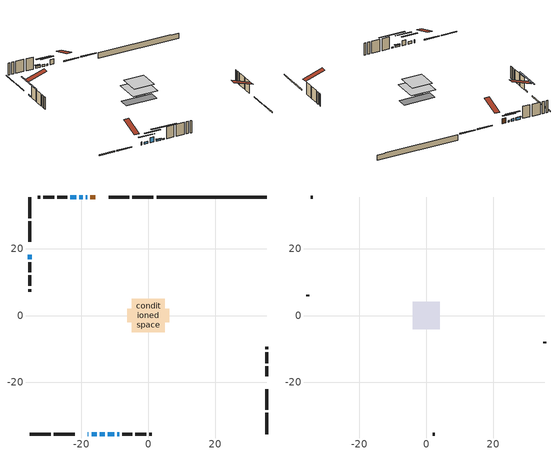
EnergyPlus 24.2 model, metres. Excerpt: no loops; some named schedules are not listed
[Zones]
conditioned space
 floor outside (Floor1 construction): -1.69,-1.69 -1.69,1.69 1.69,1.69 1.69,-1.69 z0.31
 floor adiabatic (AdiabaticFloorConstruction): -4.94,-4.94 -4.94,4.94 4.94,4.94 4.94,-4.94 z2.75
 floor foundation (Slab1 construction): -6.23,-2 -6.23,2 6.23,2 6.23,-2 z-1.98
 wall outside (RimJoist1 construction): 1.55,35.4 -4.73,35.4 / -35.4,-35.4 -29.11,-35.4 / -35.4,35.4 -35.4,29.11 / 35.4,-35.4 35.4,-29.11 z0.31:0.61
 wall outside (RimJoist2 construction): -5.66,35.4 -11.84,35.4 / -28.18,-35.4 -22.01,-35.4 / -35.4,28.18 -35.4,22.01 / 35.4,-28.18 35.4,-22.01 z0.31:0.61
 wall outside (AdiabaticWallConstruction 1): -15.77,35.4 -17.36,35.4 z0.31:2.34
 wall outside (AdiabaticWallConstruction): -18.08,-35.4 -17.87,-35.4 z0.31:1.53; -35.4,18.08 -35.4,16.86 / -9.28,-35.4 -8.67,-35.4 z0.31:0.77; -18.29,35.4 -18.7,35.4 / -12.04,-35.4 -10.21,-35.4 z0.31:0.92; -19.62,35.4 -20.54,35.4 / -16.95,-35.4 -15.42,-35.4 / -21.47,35.4 -23.3,35.4 z0.31:1.23; -14.49,-35.4 -12.97,-35.4 z0.31:2.34
 wall outside (Wall1 construction): -24.23,35.4 -27.17,35.4 / -7.74,-35.4 -4.79,-35.4 / -35.4,15.93 -35.4,12.98 / 35.4,-18.08 35.4,-15.13 z0.31:5.19
 wall outside (Wall2 construction): -28.1,35.4 -31.32,35.4 / -3.86,-35.4 -0.65,-35.4 / -35.4,12.05 -35.4,8.83 / 35.4,-14.2 35.4,-10.98 z0.31:5.19
 wall outside (Wall3 construction): -32.25,35.4 -33.03,35.4 / 0.28,-35.4 1.07,-35.4 / -35.4,7.91 -35.4,7.12 / 35.4,-10.05 35.4,-9.27 z0.31:5.19
 wall foundation (FoundationWall1 construction): 2.48,35.4,-1.98 2.48,35.4,0.31 32.11,35.4,0.31 32.11,35.4,0.06 35.4,35.4,0.06 35.4,35.4,-1.98
 window (WindowConstruction 6): -18.08,-35.4 -17.88,-35.4 z0.31:1.53
 window (WindowConstruction 8): -35.4,18.08 -35.4,16.86 z0.31:0.77
 window (WindowConstruction): -18.29,35.4 -18.69,35.4 z0.31:0.92
 window (WindowConstruction 1): -19.62,35.4 -20.54,35.4 z0.31:1.22
 window (WindowConstruction 2): -16.95,-35.4 -15.42,-35.4 z0.31:1.22
 window (WindowConstruction 3): -14.49,-35.4 -12.97,-35.4 z0.31:2.34
 window (WindowConstruction 4): -21.47,35.4 -23.3,35.4 z0.31:1.22
 window (WindowConstruction 5): -12.04,-35.4 -10.21,-35.4 z0.31:0.92
 window (WindowConstruction 7): -9.28,-35.4 -8.67,-35.4 z0.31:0.77
 door (Door): -15.77,35.4 -17.36,35.4 z0.31:2.34
 ceiling adiabatic (AdiabaticFloorConstruction): 4.94,-4.94 4.94,4.94 -4.94,4.94 -4.94,-4.94 z2.75
attic - vented
 floor to conditioned space (Floor2 construction Reversed): -4.04,-4.04 -4.04,4.04 4.04,4.04 4.04,-4.04 z5.19
 wall outside (Wall4 construction): -33.96,35.4 -34.47,35.4 / 1.99,-35.4 2.5,-35.4 / -35.4,6.19 -35.4,5.69 / 35.4,-8.34 35.4,-7.83 z0.31:5.19
 roof outside (Roof1 construction): -14.84,35.4,5.19 -14.84,27.54,7.81 -12.77,27.54,7.81 -12.77,35.4,5.19; -19.01,-35.4,5.19 -19.01,-27.54,7.81 -21.08,-27.54,7.81 -21.08,-35.4,5.19; -35.4,19.01,5.19 -27.54,19.01,7.81 -27.54,21.08,7.81 -35.4,21.08,5.19; 35.4,-19.01,5.19 27.54,-19.01,7.81 27.54,-21.08,7.81 35.4,-21.08,5.19
shading: -35.4,11.93 -35.4,23.01 -35.81,23.01 -35.81,11.93 z5.7; -21.19,35.4 -15.8,35.4 -15.8,35.81 -21.19,35.81 z3.41; -23.03,35.4 -17.13,35.4 -17.13,35.81 -23.03,35.81 z3.71; -12.93,-35.4 -19.44,-35.4 -19.44,-35.81 -12.93,-35.81 z3.71; -10.48,-35.4 -16.98,-35.4 -16.98,-35.81 -10.48,-35.81 z4.83; -23.5,35.4 -21.27,35.4 -21.27,35.81 -23.5,35.81 z1.43; -10.01,-35.4 -12.24,-35.4 -12.24,-35.81 -10.01,-35.81 z1.12; -3.74,-35.4 -14.21,-35.4 -14.21,-35.81 -3.74,-35.81 z5.7
[Building]
Building 1: Terrain=Suburbs
[Site:Location]
Toronto City Centre_ON: Latitude {deg}=43.63; Longitude {deg}=-79.39; Time Zone {hr}=-5; Elevation {m}=77; Keep Site Location Information=Yes
[Site:GroundTemperature:Shallow]
5.01852, 3.26908, 3.12898, 3.95918, 7.29196, 10.6092, 13.4851, 15.3069, 15.4617, 13.9799, 11.1774, 7.9619
[Site:WaterMainsTemperature]
Calculation Method=Schedule; Temperature Schedule=mains temperature schedule
[Material] Roughness=Rough; Thermal Absorptance=0.9
Name | Thickness {m} | Conductivity {W/m-K} | Density {kg/m3} | Specific Heat {J/kg-K} | Solar Absorptance | Visible Absorptance
asphalt or fiberglass shingles | 0.00635 | 0.162714 | 1121.4 | 1465.45 | 0.4 | 0.4
ceiling loosefill ins | 0.169333 | 0.0480833 | 16.02 | 1046.75 | 0.7 | 0.7
ceiling stud and cavity | 0.1397 | 0.518534 | 65.682 | 1177.47 | 0.7 | 0.7
concrete 4.0 in. | 0.1016 | 1.803125 | 2242.8 | 837.4 | 0.7 | 0.7
concrete 8.0 in. | 0.2032 | 1.803125 | 2242.8 | 837.4 | 0.7 | 0.7
door material | 0.04445 | 0.053851 | 512.64 | 1214.23 | 0.7 | 0.7
exterior vertical ins | 0.0457286 | 0.029427 | 32.04 | 1214.23 | 0.7 | 0.7
floor covering | 0.0127 | 0.0433444 | 54.468 | 1339.84 | 0.6 | 0.6
floor rigid ins; rim joist rigid ins | 0.051816 | 0.029427 | 32.04 | 1214.23 | 0.7 | 0.7
floor rigid ins 1; wall rigid ins | 0.512978 | 0.029427 | 32.04 | 1214.23 | 0.7 | 0.7
floor stud and cavity | 0.1397 | 0.0870696 | 92.3553 | 1139.71 | 0.7 | 0.7
floor stud and cavity 1 | 0.1397 | 1.75129 | 37.0049 | 1207.88 | 0.7 | 0.7
furniture material conditioned space 1 | 0.1524 | 0.115458 | 640.8 | 1214.23 | 0.6 | 0.6
gypsum board | 0.0127 | 0.160291 | 801 | 837.4 | 0.6 | 0.6
gypsum board 1 | 0.0127 | 0.160291 | 801 | 837.4 | 0.7 | 0.7
osb sheathing 0.5 in. | 0.0127 | 0.115458 | 512.64 | 1214.23 | 0.7 | 0.7
osb sheathing 0.75 in. | 0.01905 | 0.115458 | 512.64 | 1214.23 | 0.7 | 0.7
osb sheathing 2.0 in. | 0.0508 | 0.115458 | 512.64 | 1214.23 | 0.7 | 0.7
rim joist stud and cavity | 0.0508 | 0.0451784 | 125.044 | 1163.47 | 0.6 | 0.6
rim joist stud and cavity 1 | 0.0508 | 0.268173 | 125.044 | 1163.47 | 0.6 | 0.6
wall stud and cavity | 0.1397 | 0.0825581 | 139.0536 | 1170.24 | 0.7 | 0.7
wall stud and cavity 1 | 0.1397 | 0.094676 | 139.0536 | 1170.24 | 0.7 | 0.7
wall stud and cavity 2 | 0.1397 | 0.108091 | 139.0536 | 1170.24 | 0.7 | 0.7
wall stud and cavity 3 | 0.0889 | 6.9971 | 50.32683 | 1063.81 | 0.6 | 0.6
wall stud and cavity 4 | 0.0889 | 0.380278 | 52.3479 | 1209.89 | 0.7 | 0.7
wall stud and cavity 5 | 0.0889 | 0.391764 | 83.0341 | 1211.67 | 0.7 | 0.7
wood siding | 0.0254 | 0.102417 | 544.68 | 1172.36 | 0.4 | 0.4
wood siding 1 | 0.00254 | 0.102417 | 544.68 | 1172.36 | 0.4 | 0.4
wood siding 2; wood siding 3; wood siding 4 | 0.0254 | 0.102417 | 544.68 | 1172.36 | 0.7 | 0.7
[WindowMaterial:SimpleGlazingSystem]
Name | U-Factor {W/m2-K} | Solar Heat Gain Coefficient
WindowMaterial | 3.03319 | 0.54
WindowMaterial 1 | 2.95029 | 0.64
WindowMaterial 2 | 2.927009 | 0.66
WindowMaterial 3 | 2.89067 | 0.69
WindowMaterial 4 | 2.9219 | 0.67
WindowMaterial 5 | 2.97868 | 0.61
WindowMaterial 6 | 4.786554 | 0.61
WindowMaterial 7 | 3.02183 | 0.55
WindowMaterial 8 | 5.01992 | 0.62
[Construction]
AdiabaticFloorConstruction: floor stud and cavity 1, floor rigid ins 1, osb sheathing 0.75 in., floor covering
AdiabaticWallConstruction: wood siding 3, wall rigid ins, wall stud and cavity 4, gypsum board
AdiabaticWallConstruction 1: wood siding 4, wall rigid ins, wall stud and cavity 4, gypsum board
Door: door material
Floor1 construction: floor stud and cavity, floor rigid ins, osb sheathing 0.75 in., floor covering
Floor2 construction Reversed: gypsum board, ceiling stud and cavity, ceiling loosefill ins
FoundationWall1 construction: concrete 8.0 in., gypsum board 1
furniture construction conditioned space 1: furniture material conditioned space 1
PartitionWallConstruction: gypsum board, wall stud and cavity 5, gypsum board
RimJoist1 construction: wood siding 2, osb sheathing 2.0 in., rim joist stud and cavity
RimJoist2 construction: wood siding 2, rim joist rigid ins, osb sheathing 2.0 in., rim joist stud and cavity 1
Roof1 construction: asphalt or fiberglass shingles
Slab1 construction: concrete 4.0 in.
Wall1 construction: wood siding, osb sheathing 0.5 in., wall stud and cavity, gypsum board
Wall2 construction: wood siding, osb sheathing 0.5 in., wall stud and cavity 1, gypsum board
Wall3 construction: wood siding, osb sheathing 0.5 in., wall stud and cavity 2, gypsum board
Wall4 construction: wood siding 1, wall stud and cavity 3
WindowConstruction: WindowMaterial
WindowConstruction 1: WindowMaterial 1
WindowConstruction 2: WindowMaterial 2
WindowConstruction 3: WindowMaterial 3
WindowConstruction 4: WindowMaterial 4
WindowConstruction 5: WindowMaterial 5
WindowConstruction 6: WindowMaterial 6
WindowConstruction 7: WindowMaterial 7
WindowConstruction 8: WindowMaterial 8
[Zone] Multiplier=1; Part of Total Floor Area=Yes
Name | Volume {m3}
attic - vented | 27.7473
conditioned space | 367.8
[Space]
Name | Zone | Volume {m3}
attic - vented 1 | attic - vented | 27.7473
conditioned space 1 | conditioned space | 367.8
[ZoneInfiltration:EffectiveLeakageArea]
infil attic - vented 1: Zone or Space=attic - vented 1; Schedule=Always On Discrete; Effective Air Leakage Area {cm2}=2745.26; Stack Coefficient=0.000521424; Wind Coefficient=1.54282e-05
[ZoneMixing]
whole house fan mix: Zone or Space=attic - vented; Schedule=Always On Continuous; Design Flow Rate Calculation Method=Flow/Zone; Design Flow Rate {m3/s}=0; Source Zone or Space=conditioned space
[SurfaceProperty:ExposedFoundationPerimeter]
Slab1: Exposed Perimeter Calculation Method=TotalExposedPerimeter; Total Exposed Perimeter {m}=32.918
[InternalMass] Zone or ZoneList=conditioned space; Space or SpaceList=conditioned space 1
Name | Construction | Surface Area {m2}
furniture mass conditioned space 1 | furniture construction conditioned space 1 | 63.6279
partition wall mass | PartitionWallConstruction | 159.07
[Lights]
interior lighting: Zone or ZoneList or Space or SpaceList=conditioned space 1; Schedule=interior lighting schedule; Design Level Calculation Method=LightingLevel; Lighting Level {W}=343.2; Return Air Fraction=0; Fraction Radiant=0.6; Fraction Visible=0.2; Fraction Replaceable=1
[People]
occupants: Zone or ZoneList or Space or SpaceList=conditioned space 1; Number of People Schedule=occupants schedule; Number of People Calculation Method=People; Number of People=3; Fraction Radiant=0.314171; Sensible Heat Fraction=0.56303; Activity Level Schedule=occupants activity schedule; Carbon Dioxide Generation Rate {m3/s-W}=0; Enable ASHRAE 55 Comfort Warnings=No; Mean Radiant Temperature Calculation Type=EnclosureAveraged
[ElectricEquipment] Zone or ZoneList or Space or SpaceList=conditioned space 1; Design Level Calculation Method=EquipmentLevel
Name | Schedule | Design Level {W} | Fraction Latent | Fraction Radiant | Fraction Lost
clothes dryer | clothes dryer schedule | 140.772 | 0.015 | 0.081 | 0.85
clothes washer | clothes washer schedule | 32.1985 | 0.03 | 0.162 | 0.7
cooking range | cooking range schedule | 215.147 | 0.08 | 0.432 | 0.2
dishwasher | dishwasher schedule | 66.8632 | 0.3 | 0.18 | 0.4
fridge | fridge schedule | 72.9452 | 0 | 0.6 | 0
mech vent bath fan 0 | mech vent bath fan 0 schedule | 50.2 | 0 | 0 | 1
mech vent house fan | mech vent house fan schedule | 0 | 0 | 0 | 1
mech vent house fan cfis | mech vent house fan cfis schedule | 0 | 0 | 0 | 0
misc plug loads | misc plug loads schedule | 494.7 | 0.045 | 0.513 | 0.1
whole house fan | Always On Discrete | 0 | 0 | 0 | 1
[OtherEquipment] Zone or ZoneList or Space or SpaceList=conditioned space 1; Design Level Calculation Method=EquipmentLevel
Name | Fuel Type | Schedule | Design Level {W} | Fraction Latent | Fraction Radiant | Fraction Lost
clothes dryer 1 | Electricity | clothes dryer schedule | 0 | 0.015 | 0.081 | 0.85
cooking range 1 | Electricity | cooking range schedule | 0 | 0.08 | 0.432 | 0.2
general water use latent | None | general water use schedule | 62.594 | 1 | 0 | 0
general water use sensible | None | general water use schedule | -61.6891 | 0 | 0.6 | 0
mech vent house fan latent load | None | Always On Discrete | 0 | 1 | 0 | 0
mech vent house fan sensible load | None | Always On Discrete | 0 | 0 | 0 | 0
water heater energy adjustment1 | NaturalGas | Always On Discrete | 0.01 | 0 | 0 | 1
[ZoneInfiltration:DesignFlowRate] Zone or ZoneList or Space or SpaceList=conditioned space 1; Schedule=Always On Discrete; Design Flow Rate Calculation Method=Flow/Zone; Design Flow Rate {m3/s}=0
infil flow; natural vent flow; whole house fan flow
[AvailabilityManager:Scheduled]
central ac and furnace airloop Availability Manager: Schedule=Always On Discrete
[Foundation:Kiva]
Foundation Kiva 1: Initial Indoor Air Temperature {C}=18; Wall Height Above Grade {m}=0.309982; Wall Depth Below Slab {m}=0.2032; Custom Block Material Name 1=exterior vertical ins; Custom Block Depth 1 {m}=2.28999; Custom Block X Position 1 {m}=0.2159; Custom Block Z Position 1 {m}=0
[Foundation:Kiva:Settings]
Soil Conductivity {W/m-K}=0.849921; Soil Density {kg/m3}=1842.3; Soil Specific Heat {J/kg-K}=418.7; Ground Solar Absorptivity=0.9; Ground Thermal Absorptivity=0.9; Ground Surface Roughness {m}=0.03; Far-Field Width {m}=40; Deep-Ground Boundary Condition=ZeroFlux; Deep-Ground Depth {m}=40; Minimum Cell Dimension {m}=0.2; Maximum Cell Growth Coefficient=3; Simulation Timestep=Timestep
[Exterior:Lights]
exterior lighting: Schedule=exterior lighting schedule; Design Level {W}=75.6
[EnergyManagementSystem:GlobalVariable]
central_ac_and_furnace_airloop_Fan_RTF
infil_program_Qfan
infil_program_Qinf
natural_vent_program_Qnv
natural_vent_program_Qwhf
[EnergyManagementSystem:Sensor]
Name | Output:Variable or Output:Meter Index Key | Output:Variable or Output:Meter
airflow_gain | infil flow | Infiltration Sensible Heat Gain Energy
airflow_gain_1 | natural vent flow | Infiltration Sensible Heat Gain Energy
airflow_gain_2 | whole house fan flow | Infiltration Sensible Heat Gain Energy
airflow_loss | infil flow | Infiltration Sensible Heat Loss Energy
airflow_loss_1 | natural vent flow | Infiltration Sensible Heat Loss Energy
airflow_loss_2 | whole house fan flow | Infiltration Sensible Heat Loss Energy
clg_load_cond |  | Cooling:EnergyTransfer:Zone:CONDITIONED SPACE
clg_sp_s; clg_sp_s_1 | cooling setpoint | Schedule Value
clothes_dryer_exhaust_0_sch_s | clothes dryer exhaust 0 schedule | Schedule Value
cool_season | cooling season schedule | Schedule Value
htg_load_cond |  | Heating:EnergyTransfer:Zone:CONDITIONED SPACE
htg_sp_s; htg_sp_s_1 | heating setpoint | Schedule Value
ig_ee_conv | clothes dryer | Electric Equipment Convective Heating Energy
ig_ee_conv_2 | cooking range | Electric Equipment Convective Heating Energy
ig_ee_conv_4 | fridge | Electric Equipment Convective Heating Energy
ig_ee_conv_5 | misc plug loads | Electric Equipment Convective Heating Energy
ig_ee_conv_6 | whole house fan | Electric Equipment Convective Heating Energy
ig_ee_rad | clothes dryer | Electric Equipment Radiant Heating Energy
ig_ee_rad_2 | cooking range | Electric Equipment Radiant Heating Energy
ig_ee_rad_4 | fridge | Electric Equipment Radiant Heating Energy
ig_ee_rad_5 | misc plug loads | Electric Equipment Radiant Heating Energy
ig_ee_rad_6 | whole house fan | Electric Equipment Radiant Heating Energy
ig_lgt_conv | interior lighting | Lights Convective Heating Energy
ig_lgt_rad | interior lighting | Lights Radiant Heating Energy
ig_lgt_vis | interior lighting | Lights Visible Radiation Heating Energy
ig_oe_conv | clothes dryer 1 | Other Equipment Convective Heating Energy
ig_oe_conv_1 | cooking range 1 | Other Equipment Convective Heating Energy
ig_oe_conv_2 | general water use latent | Other Equipment Convective Heating Energy
ig_oe_conv_3 | general water use sensible | Other Equipment Convective Heating Energy
ig_oe_conv_4 | water heater energy adjustment1 | Other Equipment Convective Heating Energy
ig_oe_rad | clothes dryer 1 | Other Equipment Radiant Heating Energy
ig_oe_rad_1 | cooking range 1 | Other Equipment Radiant Heating Energy
ig_oe_rad_2 | general water use latent | Other Equipment Radiant Heating Energy
ig_oe_rad_3 | general water use sensible | Other Equipment Radiant Heating Energy
ig_oe_rad_4 | water heater energy adjustment1 | Other Equipment Radiant Heating Energy
ig_ppl_conv | occupants | People Convective Heating Energy
ig_ppl_rad | occupants | People Radiant Heating Energy
im_conv | furniture mass conditioned space 1 | Surface Inside Face Convection Heat Gain Energy
im_conv_1 | partition wall mass | Surface Inside Face Convection Heat Gain Energy
im_ig | furniture mass conditioned space 1 | Surface Inside Face Internal Gains Radiation Heat Gain Energy
im_ig_1 | partition wall mass | Surface Inside Face Internal Gains Radiation Heat Gain Energy
im_lgt | furniture mass conditioned space 1 | Surface Inside Face Lights Radiation Heat Gain Energy
im_lgt_1 | partition wall mass | Surface Inside Face Lights Radiation Heat Gain Energy
im_sol | furniture mass conditioned space 1 | Surface Inside Face Solar Radiation Heat Gain Energy
im_sol_1 | partition wall mass | Surface Inside Face Solar Radiation Heat Gain Energy
im_surf | furniture mass conditioned space 1 | Surface Inside Face Net Surface Thermal Radiation Heat Gain Energy
im_surf_1 | partition wall mass | Surface Inside Face Net Surface Thermal Radiation Heat Gain Energy
mech_vent_bath_fan_0_sch_s | mech vent bath fan 0 schedule | Schedule Value
mv_conv | mech vent bath fan 0 | Electric Equipment Convective Heating Energy
mv_conv_1 | mech vent house fan | Electric Equipment Convective Heating Energy
mv_conv_2 | mech vent house fan cfis | Electric Equipment Convective Heating Energy
mv_conv_3 | mech vent house fan latent load | Other Equipment Convective Heating Energy
mv_conv_4 | mech vent house fan sensible load | Other Equipment Convective Heating Energy
mv_rad | mech vent bath fan 0 | Electric Equipment Radiant Heating Energy
mv_rad_1 | mech vent house fan | Electric Equipment Radiant Heating Energy
mv_rad_2 | mech vent house fan cfis | Electric Equipment Radiant Heating Energy
mv_rad_3 | mech vent house fan latent load | Other Equipment Radiant Heating Energy
mv_rad_4 | mech vent house fan sensible load | Other Equipment Radiant Heating Energy
natural_vent_s | natural vent schedule | Schedule Value
out_pb_s |  | Site Outdoor Air Barometric Pressure
out_wt_s |  | Site Outdoor Air Humidity Ratio
site_vw_s |  | Site Wind Speed
ss_back_out | Window1 | Surface Window Shortwave from Zone Back Out Window Heat Transfer Rate
ss_back_out_1 | Window10 | Surface Window Shortwave from Zone Back Out Window Heat Transfer Rate
ss_back_out_2 | Window2 | Surface Window Shortwave from Zone Back Out Window Heat Transfer Rate
ss_back_out_3 | Window3 | Surface Window Shortwave from Zone Back Out Window Heat Transfer Rate
ss_back_out_4 | Window4 | Surface Window Shortwave from Zone Back Out Window Heat Transfer Rate
ss_back_out_5 | Window5 | Surface Window Shortwave from Zone Back Out Window Heat Transfer Rate
ss_back_out_6 | Window6 | Surface Window Shortwave from Zone Back Out Window Heat Transfer Rate
ss_back_out_7 | Window7 | Surface Window Shortwave from Zone Back Out Window Heat Transfer Rate
ss_back_out_8 | Window9 | Surface Window Shortwave from Zone Back Out Window Heat Transfer Rate
ss_conv | Door1 | Surface Inside Face Convection Heat Gain Energy
ss_conv_1 | Window1 | Surface Inside Face Convection Heat Gain Energy
ss_conv_2 | Window10 | Surface Inside Face Convection Heat Gain Energy
ss_conv_3 | Window2 | Surface Inside Face Convection Heat Gain Energy
ss_conv_4 | Window3 | Surface Inside Face Convection Heat Gain Energy
ss_conv_5 | Window4 | Surface Inside Face Convection Heat Gain Energy
ss_conv_6 | Window5 | Surface Inside Face Convection Heat Gain Energy
ss_conv_7 | Window6 | Surface Inside Face Convection Heat Gain Energy
ss_conv_8 | Window7 | Surface Inside Face Convection Heat Gain Energy
ss_conv_9 | Window9 | Surface Inside Face Convection Heat Gain Energy
ss_ig | Door1 | Surface Inside Face Internal Gains Radiation Heat Gain Energy
ss_ig_1 | Window1 | Surface Inside Face Internal Gains Radiation Heat Gain Energy
ss_ig_2 | Window10 | Surface Inside Face Internal Gains Radiation Heat Gain Energy
ss_ig_3 | Window2 | Surface Inside Face Internal Gains Radiation Heat Gain Energy
ss_ig_4 | Window3 | Surface Inside Face Internal Gains Radiation Heat Gain Energy
ss_ig_5 | Window4 | Surface Inside Face Internal Gains Radiation Heat Gain Energy
ss_ig_6 | Window5 | Surface Inside Face Internal Gains Radiation Heat Gain Energy
ss_ig_7 | Window6 | Surface Inside Face Internal Gains Radiation Heat Gain Energy
ss_ig_8 | Window7 | Surface Inside Face Internal Gains Radiation Heat Gain Energy
ss_ig_9 | Window9 | Surface Inside Face Internal Gains Radiation Heat Gain Energy
ss_lgt | Door1 | Surface Inside Face Lights Radiation Heat Gain Energy
ss_sol | Door1 | Surface Inside Face Solar Radiation Heat Gain Energy
ss_surf | Door1 | Surface Inside Face Net Surface Thermal Radiation Heat Gain Energy
ss_surf_1 | Window1 | Surface Inside Face Net Surface Thermal Radiation Heat Gain Energy
ss_surf_2 | Window10 | Surface Inside Face Net Surface Thermal Radiation Heat Gain Energy
ss_surf_3 | Window2 | Surface Inside Face Net Surface Thermal Radiation Heat Gain Energy
ss_surf_4 | Window3 | Surface Inside Face Net Surface Thermal Radiation Heat Gain Energy
ss_surf_5 | Window4 | Surface Inside Face Net Surface Thermal Radiation Heat Gain Energy
ss_surf_6 | Window5 | Surface Inside Face Net Surface Thermal Radiation Heat Gain Energy
ss_surf_7 | Window6 | Surface Inside Face Net Surface Thermal Radiation Heat Gain Energy
ss_surf_8 | Window7 | Surface Inside Face Net Surface Thermal Radiation Heat Gain Energy
ss_surf_9 | Window9 | Surface Inside Face Net Surface Thermal Radiation Heat Gain Energy
ss_trans_in | Window1 | Surface Window Transmitted Solar Radiation Rate
ss_trans_in_1 | Window10 | Surface Window Transmitted Solar Radiation Rate
ss_trans_in_2 | Window2 | Surface Window Transmitted Solar Radiation Rate
ss_trans_in_3 | Window3 | Surface Window Transmitted Solar Radiation Rate
ss_trans_in_4 | Window4 | Surface Window Transmitted Solar Radiation Rate
ss_trans_in_5 | Window5 | Surface Window Transmitted Solar Radiation Rate
ss_trans_in_6 | Window6 | Surface Window Transmitted Solar Radiation Rate
ss_trans_in_7 | Window7 | Surface Window Transmitted Solar Radiation Rate
ss_trans_in_8 | Window9 | Surface Window Transmitted Solar Radiation Rate
ss_trans_out | Window1 | Surface Inside Face Initial Transmitted Diffuse Transmitted Out Window Solar Radiation Rate
ss_trans_out_1 | Window10 | Surface Inside Face Initial Transmitted Diffuse Transmitted Out Window Solar Radiation Rate
ss_trans_out_2 | Window2 | Surface Inside Face Initial Transmitted Diffuse Transmitted Out Window Solar Radiation Rate
ss_trans_out_3 | Window3 | Surface Inside Face Initial Transmitted Diffuse Transmitted Out Window Solar Radiation Rate
ss_trans_out_4 | Window4 | Surface Inside Face Initial Transmitted Diffuse Transmitted Out Window Solar Radiation Rate
ss_trans_out_5 | Window5 | Surface Inside Face Initial Transmitted Diffuse Transmitted Out Window Solar Radiation Rate
ss_trans_out_6 | Window6 | Surface Inside Face Initial Transmitted Diffuse Transmitted Out Window Solar Radiation Rate
ss_trans_out_7 | Window7 | Surface Inside Face Initial Transmitted Diffuse Transmitted Out Window Solar Radiation Rate
ss_trans_out_8 | Window9 | Surface Inside Face Initial Transmitted Diffuse Transmitted Out Window Solar Radiation Rate
s_conv | Floor1 | Surface Inside Face Convection Heat Gain Energy
s_conv_1 | Floor2 | Surface Inside Face Convection Heat Gain Energy
s_conv_10 | RimJoist2:180 | Surface Inside Face Convection Heat Gain Energy
s_conv_11 | RimJoist2:270 | Surface Inside Face Convection Heat Gain Energy
s_conv_12 | RimJoist2:90 | Surface Inside Face Convection Heat Gain Energy
s_conv_13 | Slab1 | Surface Inside Face Convection Heat Gain Energy
s_conv_14 | Wall1:0 | Surface Inside Face Convection Heat Gain Energy
s_conv_15 | Wall1:180 | Surface Inside Face Convection Heat Gain Energy
s_conv_16 | Wall1:270 | Surface Inside Face Convection Heat Gain Energy
s_conv_17 | Wall1:90 | Surface Inside Face Convection Heat Gain Energy
s_conv_18 | Wall2:0 | Surface Inside Face Convection Heat Gain Energy
s_conv_19 | Wall2:180 | Surface Inside Face Convection Heat Gain Energy
s_conv_2 | FoundationWall1 | Surface Inside Face Convection Heat Gain Energy
s_conv_20 | Wall2:270 | Surface Inside Face Convection Heat Gain Energy
s_conv_21 | Wall2:90 | Surface Inside Face Convection Heat Gain Energy
s_conv_22 | Wall3:0 | Surface Inside Face Convection Heat Gain Energy
s_conv_23 | Wall3:180 | Surface Inside Face Convection Heat Gain Energy
s_conv_24 | Wall3:270 | Surface Inside Face Convection Heat Gain Energy
s_conv_25 | Wall3:90 | Surface Inside Face Convection Heat Gain Energy
s_conv_3 | inferred conditioned ceiling | Surface Inside Face Convection Heat Gain Energy
s_conv_4 | inferred conditioned floor | Surface Inside Face Convection Heat Gain Energy
s_conv_5 | RimJoist1:0 | Surface Inside Face Convection Heat Gain Energy
s_conv_6 | RimJoist1:180 | Surface Inside Face Convection Heat Gain Energy
s_conv_7 | RimJoist1:270 | Surface Inside Face Convection Heat Gain Energy
s_conv_8 | RimJoist1:90 | Surface Inside Face Convection Heat Gain Energy
s_conv_9 | RimJoist2:0 | Surface Inside Face Convection Heat Gain Energy
s_ig | Floor1 | Surface Inside Face Internal Gains Radiation Heat Gain Energy
s_ig_1 | Floor2 | Surface Inside Face Internal Gains Radiation Heat Gain Energy
s_ig_10 | RimJoist2:180 | Surface Inside Face Internal Gains Radiation Heat Gain Energy
s_ig_11 | RimJoist2:270 | Surface Inside Face Internal Gains Radiation Heat Gain Energy
s_ig_12 | RimJoist2:90 | Surface Inside Face Internal Gains Radiation Heat Gain Energy
s_ig_13 | Slab1 | Surface Inside Face Internal Gains Radiation Heat Gain Energy
s_ig_14 | Wall1:0 | Surface Inside Face Internal Gains Radiation Heat Gain Energy
s_ig_15 | Wall1:180 | Surface Inside Face Internal Gains Radiation Heat Gain Energy
s_ig_16 | Wall1:270 | Surface Inside Face Internal Gains Radiation Heat Gain Energy
